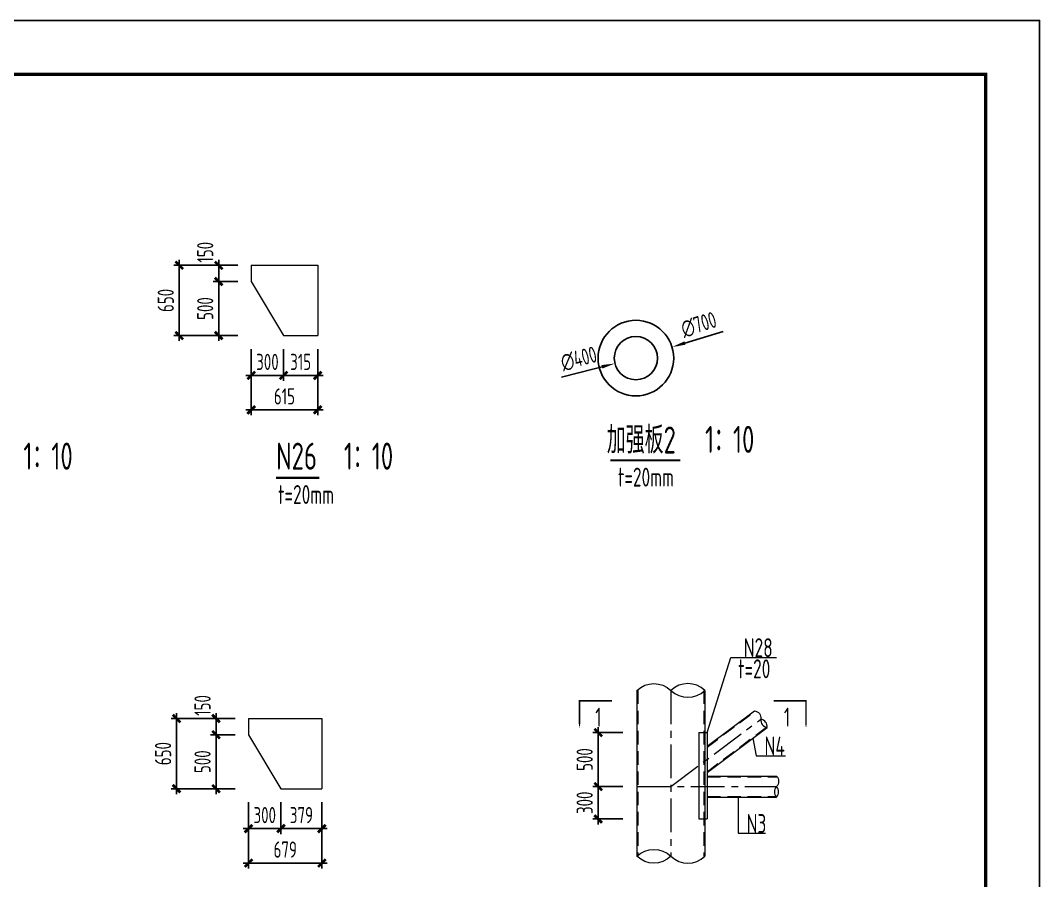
# Model space of a CAD drawing. Extents: x -2876908 to 633791, y -1383861 to 872234.
# Drawn here: x 276402 to 370740, y -1013015 to -933410 of the extents above; entities that cross this region are included whole.
import ezdxf
from ezdxf.enums import TextEntityAlignment as Align

# ---------------------------------------------------------------- set-up
doc = ezdxf.new("R2010")
doc.units = 0
doc.header["$LTSCALE"] = 5
doc.header["$MEASUREMENT"] = 0
doc.linetypes.add('CENTER', pattern=[2, 1.25, -0.25, 0.25, -0.25])
doc.linetypes.add('DASHED', pattern=[0.75, 0.5, -0.25])
doc.layers.get('0').update_dxf_attribs({"linetype": 'CONTINUOUS', "lineweight": 25})
doc.layers.get('DEFPOINTS').update_dxf_attribs({"color": 35, "linetype": 'CONTINUOUS', "lineweight": 13})
for name, color, linetype, lineweight in [('1粗实线', 1, 'CONTINUOUS', 30), ('3中心线', 6, 'CENTER', 18), ('4虚线', 2, 'DASHED', 18), ('5标注', 3, 'CONTINUOUS', 15), ('6文本', 7, 'CONTINUOUS', 15), ('8轮廓线', 4, 'CONTINUOUS', 15), ('DIM', 3, 'CONTINUOUS', 0), ('HFZT', 5, 'CONTINUOUS', 15), ('THIN', 7, 'CONTINUOUS', 0)]:
    doc.layers.add(name, color=color, linetype=linetype, lineweight=lineweight)
doc.layers.add('M_Dim', color=3, linetype='CONTINUOUS')
doc.layers.add('M_Prof', color=2, linetype='CONTINUOUS')
doc.styles.add('TSSD_Dimension', font='tssdeng.shx', dxfattribs={"width": 0.7, "bigfont": 'hztxt.shx'})
doc.styles.add('TSSD_NORM', font='tssdeng.shx', dxfattribs={"width": 0.7, "bigfont": 'hztxt.shx'})
doc.dimstyles.new('TSAN_100_100', dxfattribs={"dimtxt": 300, "dimasz": 100, "dimexe": 100, "dimexo": 250, "dimgap": 100, "dimtad": 2, "dimzin": 0, "dimdsep": 46, "dimtxsty": 'TSSD_Dimension', "dimblk": 'CLOSEDBLANK', "dimblk1": 'CLOSEDBLANK', "dimblk2": 'CLOSEDBLANK', "dimcen": 0, "dimdle": 100, "dimclrt": 7, "dimadec": 0, "dimazin": 0, "dimtfac": 1, "dimtdec": 0, "dimtix": 1, "dimtmove": 2, "dimatfit": 3, "dimldrblk": 'CLOSEDBLANK', "dimfxl": 1, "dimtolj": 1, "dimtzin": 0, "dimarcsym": 0})
doc.dimstyles.new('TSSD_100_100', dxfattribs={"dimtxt": 300, "dimasz": 100, "dimexe": 100, "dimexo": 250, "dimgap": 100, "dimtad": 1, "dimdec": 0, "dimzin": 0, "dimdsep": 46, "dimtxsty": 'TSSD_Dimension', "dimblk": 'ARCHTICK', "dimblk1": 'ARCHTICK', "dimblk2": 'ARCHTICK', "dimcen": 0, "dimdle": 100, "dimclrt": 7, "dimadec": 0, "dimazin": 0, "dimtfac": 1, "dimtdec": 0, "dimtix": 1, "dimtmove": 2, "dimatfit": 3, "dimfxl": 1, "dimtolj": 1, "dimtzin": 0, "dimarcsym": 0})

# ---------------------------------------------------------------- blocks, each defined once
blk = doc.blocks.new('施工设计图框')
at = {"color": 7, "linetype": 'Continuous'}
blk.add_lwpolyline([(-395.5, -13.5), (-395.5, 283.5), (24.5, 283.5), (24.5, -13.5), (-395.5, -13.5)], dxfattribs=at)
at = {"layer": '1粗实线', "color": 7, "linetype": 'Continuous', "const_width": 0.6}
blk.add_lwpolyline([(-370.5, -3.5), (-370.5, 273.5), (14.5, 273.5), (14.5, -3.5), (-370.5, -3.5)], dxfattribs=at)
at = {"layer": 'HFZT', "color": 2, "style": 'TSSD_NORM', "width": 0.7}
for tag, height, p in [('比例尺', 2.5, (7.25, 17.5)), ('图号', 2.5, (-20.49, 3.5)), ('日期', 2.5, (7.25, 3.5)), ('图名', 4, (-76.24, 0.75))]:
    blk.add_attdef(tag, text='', height=height, dxfattribs=at).set_placement(p, align=Align.MIDDLE)
blk = doc.blocks.new('_ArchTick')
at = {"color": 0, "linetype": 'ByBlock', "const_width": 0.5}
blk.add_lwpolyline([(-0.71, -0.71), (0.71, 0.71)], dxfattribs=at)
blk = doc.blocks.new('*D1391')
at = {"layer": 'DEFPOINTS', "color": 0, "transparency": 16777216}
for p in [(294759, -956076), (297769, -956076), (297769, -957576)]:
    blk.add_point(p, dxfattribs=at)
at = {"layer": 'DIM', "color": 0, "lineweight": -2, "transparency": 16777216}
for p, q in [((294759, -958076), (294759, -955576)), ((296519, -956076), (294259, -956076)), ((296519, -957576), (294259, -957576))]:
    blk.add_line(p, q, dxfattribs=at)
at = {"layer": 'DIM', "color": 0, "lineweight": -2, "transparency": 16777216, "xscale": 500, "yscale": 500, "zscale": 500}
for p, rotation in [((294759, -956076), 90), ((294759, -957576), 270)]:
    blk.add_blockref('_ArchTick', p, dxfattribs=dict(at, rotation=rotation))
at = {"layer": 'DIM', "color": 7, "transparency": 16777216, "insert": (293509, -954866), "char_height": 1500, "attachment_point": 5, "rotation": 90, "style": 'TSSD_Dimension'}
blk.add_mtext('\\A1;150', dxfattribs=at)
blk = doc.blocks.new('*D1392')
at = {"layer": 'DEFPOINTS', "color": 0, "transparency": 16777216}
for p in [(297769, -957576), (294759, -962576), (297769, -962576)]:
    blk.add_point(p, dxfattribs=at)
at = {"layer": 'DIM', "color": 0, "lineweight": -2, "transparency": 16777216}
for p, q in [((294759, -957076), (294759, -963076)), ((296519, -957576), (294259, -957576)), ((296519, -962576), (294259, -962576))]:
    blk.add_line(p, q, dxfattribs=at)
at = {"layer": 'DIM', "color": 0, "lineweight": -2, "transparency": 16777216, "xscale": 500, "yscale": 500, "zscale": 500}
for p, rotation in [((294759, -957576), 90), ((294759, -962576), 270)]:
    blk.add_blockref('_ArchTick', p, dxfattribs=dict(at, rotation=rotation))
at = {"layer": 'DIM', "color": 7, "transparency": 16777216, "insert": (293509, -960076), "char_height": 1500, "attachment_point": 5, "rotation": 90, "style": 'TSSD_Dimension'}
blk.add_mtext('\\A1;500', dxfattribs=at)
blk = doc.blocks.new('*D1393')
at = {"layer": 'DEFPOINTS', "color": 0, "transparency": 16777216}
for p in [(297769, -962576), (300769, -962576), (300769, -966265)]:
    blk.add_point(p, dxfattribs=at)
at = {"layer": 'DIM', "color": 0, "lineweight": -2, "transparency": 16777216}
for p, q in [((297769, -963826), (297769, -966765)), ((300769, -963826), (300769, -966765)), ((297769, -966265), (297269, -966265)), ((297769, -966265), (300769, -966265)), ((300769, -966265), (301269, -966265))]:
    blk.add_line(p, q, dxfattribs=at)
at = {"layer": 'DIM', "color": 0, "lineweight": -2, "transparency": 16777216, "xscale": 500, "yscale": 500, "zscale": 500}
blk.add_blockref('_ArchTick', (297769, -966265), dxfattribs=at)
at = {"layer": 'DIM', "color": 0, "lineweight": -2, "transparency": 16777216, "xscale": 500, "yscale": 500, "zscale": 500, "rotation": 180}
blk.add_blockref('_ArchTick', (300769, -966265), dxfattribs=at)
at = {"layer": 'DIM', "color": 7, "transparency": 16777216, "insert": (299269, -965015), "char_height": 1500, "attachment_point": 5, "style": 'TSSD_Dimension'}
blk.add_mtext('\\A1;300', dxfattribs=at)
blk = doc.blocks.new('*D1394')
at = {"layer": 'DEFPOINTS', "color": 0, "transparency": 16777216}
for p in [(300769, -962576), (303919, -962576), (303919, -966265)]:
    blk.add_point(p, dxfattribs=at)
at = {"layer": 'DIM', "color": 0, "lineweight": -2, "transparency": 16777216}
for p, q in [((300769, -963826), (300769, -966765)), ((303919, -963826), (303919, -966765)), ((300769, -966265), (300269, -966265)), ((300769, -966265), (303919, -966265)), ((303919, -966265), (304419, -966265))]:
    blk.add_line(p, q, dxfattribs=at)
at = {"layer": 'DIM', "color": 0, "lineweight": -2, "transparency": 16777216, "xscale": 500, "yscale": 500, "zscale": 500}
blk.add_blockref('_ArchTick', (300769, -966265), dxfattribs=at)
at = {"layer": 'DIM', "color": 0, "lineweight": -2, "transparency": 16777216, "xscale": 500, "yscale": 500, "zscale": 500, "rotation": 180}
blk.add_blockref('_ArchTick', (303919, -966265), dxfattribs=at)
at = {"layer": 'DIM', "color": 7, "transparency": 16777216, "insert": (302344, -965015), "char_height": 1500, "attachment_point": 5, "style": 'TSSD_Dimension'}
blk.add_mtext('\\A1;315', dxfattribs=at)
blk = doc.blocks.new('*D1395')
at = {"layer": 'DEFPOINTS', "color": 0, "transparency": 16777216}
for p in [(297769, -962576), (303919, -962576), (303919, -969455)]:
    blk.add_point(p, dxfattribs=at)
at = {"layer": 'DIM', "color": 0, "lineweight": -2, "transparency": 16777216}
for p, q in [((297769, -963826), (297769, -969955)), ((303919, -963826), (303919, -969955)), ((297269, -969455), (304419, -969455))]:
    blk.add_line(p, q, dxfattribs=at)
at = {"layer": 'DIM', "color": 0, "lineweight": -2, "transparency": 16777216, "xscale": 500, "yscale": 500, "zscale": 500, "rotation": 180}
blk.add_blockref('_ArchTick', (297769, -969455), dxfattribs=at)
at = {"layer": 'DIM', "color": 0, "lineweight": -2, "transparency": 16777216, "xscale": 500, "yscale": 500, "zscale": 500}
blk.add_blockref('_ArchTick', (303919, -969455), dxfattribs=at)
at = {"layer": 'DIM', "color": 7, "transparency": 16777216, "insert": (300844, -968205), "char_height": 1500, "attachment_point": 5, "style": 'TSSD_Dimension'}
blk.add_mtext('\\A1;615', dxfattribs=at)
blk = doc.blocks.new('*D1398')
at = {"layer": 'DEFPOINTS', "color": 0, "transparency": 16777216}
for p in [(291107, -956076), (296519, -956076), (296519, -962576)]:
    blk.add_point(p, dxfattribs=at)
at = {"layer": 'DIM', "color": 0, "lineweight": -2, "transparency": 16777216}
for p, q in [((291107, -963076), (291107, -955576)), ((295269, -956076), (290607, -956076)), ((295269, -962576), (290607, -962576))]:
    blk.add_line(p, q, dxfattribs=at)
at = {"layer": 'DIM', "color": 0, "lineweight": -2, "transparency": 16777216, "xscale": 500, "yscale": 500, "zscale": 500}
for p, rotation in [((291107, -956076), 90), ((291107, -962576), 270)]:
    blk.add_blockref('_ArchTick', p, dxfattribs=dict(at, rotation=rotation))
at = {"layer": 'DIM', "color": 7, "transparency": 16777216, "insert": (289857, -959326), "char_height": 1500, "attachment_point": 5, "rotation": 90, "style": 'TSSD_Dimension'}
blk.add_mtext('\\A1;650', dxfattribs=at)
blk = doc.blocks.new('_ClosedBlank')
at = {"color": 0}
blk.add_lwpolyline([(0, 0, 0, 0.658, 0), (-2.5, 0, 0.658, 0.658, 0)], format="xyseb", dxfattribs=at)
blk = doc.blocks.new('*D1399')
at = {"layer": 'DEFPOINTS', "color": 0, "transparency": 16777216}
for p in [(336717, -963638), (330025, -965691)]:
    blk.add_point(p, dxfattribs=at)
at = {"layer": 'DIM', "color": 0, "lineweight": -2, "transparency": 16777216}
blk.add_line((341448, -962187), (337195, -963492), dxfattribs=at)
at = {"layer": 'DIM', "color": 0, "lineweight": -2, "transparency": 16777216, "xscale": 500, "yscale": 500, "zscale": 500, "rotation": 197.0530631725181}
blk.add_blockref('_ClosedBlank', (336717, -963638), dxfattribs=at)
at = {"layer": 'DIM', "color": 7, "transparency": 16777216, "insert": (339194, -961571), "char_height": 1500, "attachment_point": 5, "rotation": 17.05306, "style": 'TSSD_Dimension'}
blk.add_mtext('\\A1;∅700', dxfattribs=at)
blk = doc.blocks.new('*D1400')
at = {"layer": 'DEFPOINTS', "color": 0, "transparency": 16777216}
for p in [(335309, -964169), (331433, -965160)]:
    blk.add_point(p, dxfattribs=at)
at = {"layer": 'DIM', "color": 0, "lineweight": -2, "transparency": 16777216}
blk.add_line((326483, -966426), (330949, -965284), dxfattribs=at)
at = {"layer": 'DIM', "color": 0, "lineweight": -2, "transparency": 16777216, "xscale": 500, "yscale": 500, "zscale": 500, "rotation": 14.34491942090178}
blk.add_blockref('_ClosedBlank', (331433, -965160), dxfattribs=at)
at = {"layer": 'DIM', "color": 7, "transparency": 16777216, "insert": (328086, -964726), "char_height": 1500, "attachment_point": 5, "rotation": 14.34492, "style": 'TSSD_Dimension'}
blk.add_mtext('\\A1;∅400', dxfattribs=at)
blk = doc.blocks.new('*D1422')
at = {"layer": 'DEFPOINTS', "color": 0, "transparency": 16777216}
for p in [(294512, -998013), (297522, -998013), (297522, -999513)]:
    blk.add_point(p, dxfattribs=at)
at = {"layer": 'DIM', "color": 0, "lineweight": -2, "transparency": 16777216}
for p, q in [((296272, -998013), (294012, -998013)), ((294512, -1000013), (294512, -997513)), ((296272, -999513), (294012, -999513))]:
    blk.add_line(p, q, dxfattribs=at)
at = {"layer": 'DIM', "color": 0, "lineweight": -2, "transparency": 16777216, "xscale": 500, "yscale": 500, "zscale": 500}
for p, rotation in [((294512, -998013), 90), ((294512, -999513), 270)]:
    blk.add_blockref('_ArchTick', p, dxfattribs=dict(at, rotation=rotation))
at = {"layer": 'DIM', "color": 7, "transparency": 16777216, "insert": (293262, -996804), "char_height": 1500, "attachment_point": 5, "rotation": 90, "style": 'TSSD_Dimension'}
blk.add_mtext('\\A1;150', dxfattribs=at)
blk = doc.blocks.new('*D1423')
at = {"layer": 'DEFPOINTS', "color": 0, "transparency": 16777216}
for p in [(297522, -999513), (294512, -1004513), (297522, -1004513)]:
    blk.add_point(p, dxfattribs=at)
at = {"layer": 'DIM', "color": 0, "lineweight": -2, "transparency": 16777216}
for p, q in [((294512, -999013), (294512, -1005013)), ((296272, -999513), (294012, -999513)), ((296272, -1004513), (294012, -1004513))]:
    blk.add_line(p, q, dxfattribs=at)
at = {"layer": 'DIM', "color": 0, "lineweight": -2, "transparency": 16777216, "xscale": 500, "yscale": 500, "zscale": 500}
for p, rotation in [((294512, -999513), 90), ((294512, -1004513), 270)]:
    blk.add_blockref('_ArchTick', p, dxfattribs=dict(at, rotation=rotation))
at = {"layer": 'DIM', "color": 7, "transparency": 16777216, "insert": (293262, -1002013), "char_height": 1500, "attachment_point": 5, "rotation": 90, "style": 'TSSD_Dimension'}
blk.add_mtext('\\A1;500', dxfattribs=at)
blk = doc.blocks.new('*D1424')
at = {"layer": 'DEFPOINTS', "color": 0, "transparency": 16777216}
for p in [(297522, -1004513), (300522, -1004513), (300522, -1008202)]:
    blk.add_point(p, dxfattribs=at)
at = {"layer": 'DIM', "color": 0, "lineweight": -2, "transparency": 16777216}
for p, q in [((297522, -1005763), (297522, -1008702)), ((300522, -1005763), (300522, -1008702)), ((297522, -1008202), (297022, -1008202)), ((297522, -1008202), (300522, -1008202)), ((300522, -1008202), (301022, -1008202))]:
    blk.add_line(p, q, dxfattribs=at)
at = {"layer": 'DIM', "color": 0, "lineweight": -2, "transparency": 16777216, "xscale": 500, "yscale": 500, "zscale": 500}
blk.add_blockref('_ArchTick', (297522, -1008202), dxfattribs=at)
at = {"layer": 'DIM', "color": 0, "lineweight": -2, "transparency": 16777216, "xscale": 500, "yscale": 500, "zscale": 500, "rotation": 180}
blk.add_blockref('_ArchTick', (300522, -1008202), dxfattribs=at)
at = {"layer": 'DIM', "color": 7, "transparency": 16777216, "insert": (299022, -1006952), "char_height": 1500, "attachment_point": 5, "style": 'TSSD_Dimension'}
blk.add_mtext('\\A1;300', dxfattribs=at)
blk = doc.blocks.new('*D1425')
at = {"layer": 'DEFPOINTS', "color": 0, "transparency": 16777216}
for p in [(300522, -1004513), (304312, -1004513), (304312, -1008202)]:
    blk.add_point(p, dxfattribs=at)
at = {"layer": 'DIM', "color": 0, "lineweight": -2, "transparency": 16777216}
for p, q in [((300522, -1005763), (300522, -1008702)), ((304312, -1005763), (304312, -1008702)), ((300022, -1008202), (304812, -1008202))]:
    blk.add_line(p, q, dxfattribs=at)
at = {"layer": 'DIM', "color": 0, "lineweight": -2, "transparency": 16777216, "xscale": 500, "yscale": 500, "zscale": 500, "rotation": 180}
blk.add_blockref('_ArchTick', (300522, -1008202), dxfattribs=at)
at = {"layer": 'DIM', "color": 0, "lineweight": -2, "transparency": 16777216, "xscale": 500, "yscale": 500, "zscale": 500}
blk.add_blockref('_ArchTick', (304312, -1008202), dxfattribs=at)
at = {"layer": 'DIM', "color": 7, "transparency": 16777216, "insert": (302417, -1006952), "char_height": 1500, "attachment_point": 5, "style": 'TSSD_Dimension'}
blk.add_mtext('\\A1;379', dxfattribs=at)
blk = doc.blocks.new('*D1426')
at = {"layer": 'DEFPOINTS', "color": 0, "transparency": 16777216}
for p in [(297522, -1004513), (304312, -1004513), (304312, -1011393)]:
    blk.add_point(p, dxfattribs=at)
at = {"layer": 'DIM', "color": 0, "lineweight": -2, "transparency": 16777216}
for p, q in [((297522, -1005763), (297522, -1011893)), ((304312, -1005763), (304312, -1011893)), ((297022, -1011393), (304812, -1011393))]:
    blk.add_line(p, q, dxfattribs=at)
at = {"layer": 'DIM', "color": 0, "lineweight": -2, "transparency": 16777216, "xscale": 500, "yscale": 500, "zscale": 500, "rotation": 180}
blk.add_blockref('_ArchTick', (297522, -1011393), dxfattribs=at)
at = {"layer": 'DIM', "color": 0, "lineweight": -2, "transparency": 16777216, "xscale": 500, "yscale": 500, "zscale": 500}
blk.add_blockref('_ArchTick', (304312, -1011393), dxfattribs=at)
at = {"layer": 'DIM', "color": 7, "transparency": 16777216, "insert": (300917, -1010143), "char_height": 1500, "attachment_point": 5, "style": 'TSSD_Dimension'}
blk.add_mtext('\\A1;679', dxfattribs=at)
blk = doc.blocks.new('*D1427')
at = {"layer": 'DEFPOINTS', "color": 0, "transparency": 16777216}
for p in [(290860, -998013), (296272, -998013), (296272, -1004513)]:
    blk.add_point(p, dxfattribs=at)
at = {"layer": 'DIM', "color": 0, "lineweight": -2, "transparency": 16777216}
for p, q in [((295022, -998013), (290360, -998013)), ((290860, -1005013), (290860, -997513)), ((295022, -1004513), (290360, -1004513))]:
    blk.add_line(p, q, dxfattribs=at)
at = {"layer": 'DIM', "color": 0, "lineweight": -2, "transparency": 16777216, "xscale": 500, "yscale": 500, "zscale": 500}
for p, rotation in [((290860, -998013), 90), ((290860, -1004513), 270)]:
    blk.add_blockref('_ArchTick', p, dxfattribs=dict(at, rotation=rotation))
at = {"layer": 'DIM', "color": 7, "transparency": 16777216, "insert": (289610, -1001263), "char_height": 1500, "attachment_point": 5, "rotation": 90, "style": 'TSSD_Dimension'}
blk.add_mtext('\\A1;650', dxfattribs=at)
blk = doc.blocks.new('*D1428')
at = {"layer": 'DEFPOINTS', "color": 0, "transparency": 16777216}
for p in [(329882, -999313), (333408, -999313), (333408, -1004313)]:
    blk.add_point(p, dxfattribs=at)
at = {"layer": 'DIM', "color": 0, "lineweight": -2, "transparency": 16777216}
for p, q in [((329882, -1004813), (329882, -998813)), ((332158, -999313), (329382, -999313)), ((332158, -1004313), (329382, -1004313))]:
    blk.add_line(p, q, dxfattribs=at)
at = {"layer": 'DIM', "color": 0, "lineweight": -2, "transparency": 16777216, "xscale": 500, "yscale": 500, "zscale": 500}
for p, rotation in [((329882, -999313), 90), ((329882, -1004313), 270)]:
    blk.add_blockref('_ArchTick', p, dxfattribs=dict(at, rotation=rotation))
at = {"layer": 'DIM', "color": 7, "transparency": 16777216, "insert": (328632, -1001813), "char_height": 1500, "attachment_point": 5, "rotation": 90, "style": 'TSSD_Dimension'}
blk.add_mtext('\\A1;500', dxfattribs=at)
blk = doc.blocks.new('*D1429')
at = {"layer": 'DEFPOINTS', "color": 0, "transparency": 16777216}
for p in [(333408, -1004313), (329882, -1007313), (333408, -1007313)]:
    blk.add_point(p, dxfattribs=at)
at = {"layer": 'DIM', "color": 0, "lineweight": -2, "transparency": 16777216}
for p, q in [((332158, -1004313), (329382, -1004313)), ((329882, -1004313), (329882, -1003813)), ((329882, -1004313), (329882, -1007313)), ((332158, -1007313), (329382, -1007313)), ((329882, -1007313), (329882, -1007813))]:
    blk.add_line(p, q, dxfattribs=at)
at = {"layer": 'DIM', "color": 0, "lineweight": -2, "transparency": 16777216, "xscale": 500, "yscale": 500, "zscale": 500}
for p, rotation in [((329882, -1004313), 270), ((329882, -1007313), 90)]:
    blk.add_blockref('_ArchTick', p, dxfattribs=dict(at, rotation=rotation))
at = {"layer": 'DIM', "color": 7, "transparency": 16777216, "insert": (328632, -1005813), "char_height": 1500, "attachment_point": 5, "rotation": 90, "style": 'TSSD_Dimension'}
blk.add_mtext('\\A1;300', dxfattribs=at)

msp = doc.modelspace()

# ---------------------------------------------------------------- linework, layer by layer
at = {"layer": '3中心线', "ltscale": 500}
for p, q in [((336613.06, -995415.342), (336613.06, -1010765.106)), ((336613.06, -1004313.244), (344937.025, -998070.27)), ((333463.06, -1004313.244), (346383.327, -1004313.244))]:
    msp.add_line(p, q, dxfattribs=at)
at = {"layer": '4虚线', "ltscale": 500}
for p, q in [((333563.06, -995415.342), (333563.06, -1010765.106)), ((339663.06, -995415.342), (339663.06, -1010765.106)), ((339963.06, -1000663.244), (344431.864, -997311.641)), ((339963.06, -1002938.244), (345523.864, -998767.641)), ((339963.06, -1003403.244), (346434.376, -1003403.244)), ((339963.06, -1005223.244), (346332.277, -1005223.244))]:
    msp.add_line(p, q, dxfattribs=at)
at = {"layer": '5标注'}
for p, q in [((339963.06, -999313.244), (342163.09, -992367.102)), ((342163.09, -992367.102), (346374.29, -992367.102)), ((344185.047, -999846.754), (344495.218, -1001461.98)), ((344495.218, -1001461.98), (347233.108, -1001461.98)), ((342844.725, -1005283.244), (342844.725, -1008639.912)), ((342844.725, -1008639.912), (345370.582, -1008639.912))]:
    msp.add_line(p, q, dxfattribs=at)
at = {"layer": '5标注', "flags": 128}
for points in [[(331154.225, -996389.66, 150, 150, 0), (328154.225, -996389.66, 150, 150, 0), (328154.225, -997889.66, 350, 0, 0), (328154.225, -998889.66, 0, 0, 0)], [(346115.428, -996389.66, 150, 150, 0), (349115.428, -996389.66, 150, 150, 0), (349115.428, -997889.66, 350, 0, 0), (349115.428, -998889.66, 0, 0, 0)]]:
    msp.add_lwpolyline(points, format="xyseb", dxfattribs=at)
at = {"layer": '8轮廓线'}
for p, q in [((297768.971, -956075.838), (297768.971, -957575.838)), ((297768.971, -956075.838), (303918.971, -956075.838)), ((303918.971, -956075.838), (303918.971, -962575.838)), ((297768.971, -957575.838), (300768.971, -962575.838)), ((300768.971, -962575.838), (303918.971, -962575.838)), ((333463.06, -995415.342), (333463.06, -1010765.106)), ((339763.06, -995415.342), (339763.06, -1010765.106)), ((297521.954, -998013.341), (297521.954, -999513.341)), ((297521.954, -998013.341), (304311.954, -998013.341)), ((304311.954, -998013.341), (304311.954, -1004513.341)), ((339963.06, -1000588.244), (344355.025, -997294.27)), ((339963.06, -1003013.244), (345519.025, -998846.27)), ((297521.954, -999513.341), (300521.954, -1004513.341)), ((339193.388, -999313.244), (339963.06, -999313.244)), ((339193.388, -999313.244), (339193.388, -1007313.244)), ((339963.06, -999313.244), (339963.06, -1007313.244)), ((339963.06, -1003343.244), (346383.327, -1003343.244)), ((300521.954, -1004513.341), (304311.954, -1004513.341)), ((339963.06, -1005283.244), (346383.327, -1005283.244)), ((339193.388, -1007313.244), (339963.06, -1007313.244))]:
    msp.add_line(p, q, dxfattribs=at)
at = {"layer": 'M_Dim'}
for points in [[(331019.635, -974126.991, 200, 200, 0), (337501.109, -974126.991, 200, 200, 0)], [(300048.6, -975738.742, 200, 200, 0), (304070.499, -975738.742, 200, 200, 0)]]:
    msp.add_lwpolyline(points, format="xyseb", dxfattribs=at)
at = {"layer": 'M_Prof'}
for radius in [3500, 2000]:
    msp.add_circle((333371.083, -964664.799), radius, dxfattribs=at)
at = {"layer": 'THIN'}
for points in [[(333463.06, -995415.342, -0.4), (336613.06, -995415.342, 0.4), (339763.06, -995415.342, 0.4), (336613.06, -995415.342, -0.4)], [(344355.025, -997294.27, -0.4), (344937.025, -998070.27, 0.4), (345519.025, -998846.27, 0.4), (344937.025, -998070.27, -0.4)], [(346383.327, -1003343.244, -0.4), (346383.327, -1004313.244, 0.4), (346383.327, -1005283.244, 0.4), (346383.327, -1004313.244, -0.4)], [(336613.06, -1010765.106, -0.4), (333463.06, -1010765.106, -0.4), (336613.06, -1010765.106, 0.4), (339763.06, -1010765.106, 0.4)]]:
    msp.add_lwpolyline(points, format="xyb", dxfattribs=at)

# ---------------------------------------------------------------- block references
at = {"xscale": 500, "yscale": 500, "zscale": 500}
msp.add_blockref('施工设计图框', (358492.46, -1075159.694), dxfattribs=at)

# ---------------------------------------------------------------- texts
at = {"layer": '5标注', "color": 7, "style": 'TSSD_NORM', "width": 0.7}
for p in [(334300.404, -975675.108), (302842.264, -977286.859)]:
    msp.add_text('t=20mm', height=1750, dxfattribs=at).set_placement(p, align=Align.MIDDLE)
at = {"layer": '5标注', "color": 7, "char_height": 1750, "attachment_point": 7, "style": 'TSSD_NORM'}
for s, insert in [('N28', (343351.254, -992334.602)), ('t=20', (342832.352, -994291.551)), ('N4', (345276.602, -1001429.48)), ('N3', (343618.447, -1008607.412))]:
    msp.add_mtext(s, dxfattribs=dict(at, insert=insert))
at = {"layer": '6文本', "style": 'TSSD_NORM', "width": 0.7}
for s, p in [('加强板2', (333877.487, -972123.786)), ('1：10', (342056.981, -972181.462)), ('1：10', (278967.527, -973735.537)), ('N26', (301962.679, -973735.537)), ('1：10', (308626.37, -973735.537))]:
    msp.add_text(s, height=2500, dxfattribs=at).set_placement(p, align=Align.MIDDLE)
for p in [(329904.225, -997889.66), (347365.428, -997889.66)]:
    msp.add_text('1', height=1750, dxfattribs=at).set_placement(p, align=Align.MIDDLE_CENTER)

# ---------------------------------------------------------------- dimensions: what is measured, and where the dimension line sits
at = {"layer": 'DIM'}
for base, p1, p2, picture, middle in [((294759.316, -956075.838), (297768.971, -957575.838), (297768.971, -956075.838), '*D1391', (293509.316, -954866.223)), ((294512.298, -998013.341), (297521.954, -999513.341), (297521.954, -998013.341), '*D1422', (293262.298, -996803.726))]:
    dim = msp.add_linear_dim(base=base, p1=p1, p2=p2, angle=90, dimstyle='TSSD_100_100', override={"dimtxt": 1500, "dimasz": 500, "dimexe": 500, "dimexo": 1250, "dimgap": 500, "dimlfac": 0.1, "dimdle": 500}, dxfattribs=at)
    dim.commit()
    dim.dimension.update_dxf_attribs({"geometry": picture, "text_midpoint": middle, "dimtype": 160})
for base, p1, p2, picture, middle in [((291106.746, -956075.838), (296518.971, -962575.838), (296518.971, -956075.838), '*D1398', (289856.746, -959325.838)), ((294759.316, -962575.838), (297768.971, -957575.838), (297768.971, -962575.838), '*D1392', (293509.316, -960075.838)), ((290859.729, -998013.341), (296271.954, -1004513.341), (296271.954, -998013.341), '*D1427', (289609.729, -1001263.341)), ((294512.298, -1004513.341), (297521.954, -999513.341), (297521.954, -1004513.341), '*D1423', (293262.298, -1002013.341)), ((329882.342, -999313.244), (333408.014, -1004313.244), (333408.014, -999313.244), '*D1428', (328632.342, -1001813.244)), ((329882.342, -1007313.244), (333408.014, -1004313.244), (333408.014, -1007313.244), '*D1429', (328632.342, -1005813.244))]:
    dim = msp.add_linear_dim(base=base, p1=p1, p2=p2, angle=90, dimstyle='TSSD_100_100', override={"dimtxt": 1500, "dimasz": 500, "dimexe": 500, "dimexo": 1250, "dimgap": 500, "dimlfac": 0.1, "dimdle": 500}, dxfattribs=at)
    dim.commit()
    dim.dimension.update_dxf_attribs({"geometry": picture, "text_midpoint": middle})
dim = msp.add_diameter_dim_2p(p1=(330024.966, -965691.199), p2=(336717.201, -963638.398), dimstyle='TSAN_100_100', override={"dimtxt": 1500, "dimasz": 500, "dimexe": 500, "dimexo": 1250, "dimgap": 500, "dimdec": 0, "dimlfac": 0.1, "dimtix": 0, "dimtofl": 0, "dimtmove": 0}, dxfattribs=at)
dim.commit()
dim.dimension.update_dxf_attribs({"geometry": '*D1399', "text_midpoint": (339193.91, -961571.198)})
for base, p1, p2, picture, middle in [((300768.971, -966264.612), (297768.971, -962575.838), (300768.971, -962575.838), '*D1393', (299268.971, -965014.612)), ((303918.971, -969455.146), (297768.971, -962575.838), (303918.971, -962575.838), '*D1395', (300843.971, -968205.146)), ((303918.971, -966264.612), (300768.971, -962575.838), (303918.971, -962575.838), '*D1394', (302343.971, -965014.612)), ((300521.954, -1008202.115), (297521.954, -1004513.341), (300521.954, -1004513.341), '*D1424', (299021.954, -1006952.115)), ((304311.954, -1011392.649), (297521.954, -1004513.341), (304311.954, -1004513.341), '*D1426', (300916.954, -1010142.649)), ((304311.954, -1008202.115), (300521.954, -1004513.341), (304311.954, -1004513.341), '*D1425', (302416.954, -1006952.115))]:
    dim = msp.add_linear_dim(base=base, p1=p1, p2=p2, dimstyle='TSSD_100_100', override={"dimtxt": 1500, "dimasz": 500, "dimexe": 500, "dimexo": 1250, "dimgap": 500, "dimlfac": 0.1, "dimdle": 500}, dxfattribs=at)
    dim.commit()
    dim.dimension.update_dxf_attribs({"geometry": picture, "text_midpoint": middle})
dim = msp.add_diameter_dim_2p(p1=(335308.727, -964169.281), p2=(331433.44, -965160.316), dimstyle='TSAN_100_100', override={"dimtxt": 1500, "dimasz": 500, "dimexe": 500, "dimexo": 1250, "dimgap": 500, "dimdec": 0, "dimlfac": 0.1, "dimtix": 0, "dimtofl": 0, "dimtmove": 0}, dxfattribs=at)
dim.commit()
dim.dimension.update_dxf_attribs({"geometry": '*D1400', "text_midpoint": (328395.412, -965937.237), "dimtype": 163})

doc.saveas('drawing.dxf')
